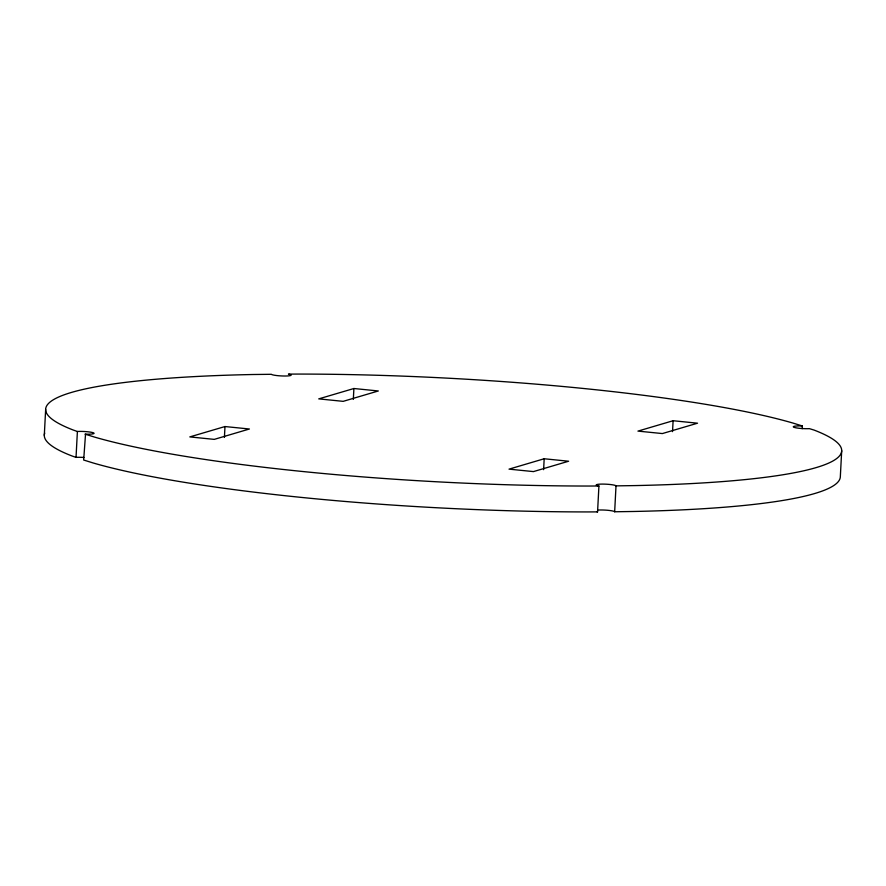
<?xml version="1.0" encoding="UTF-8"?>
<svg xmlns="http://www.w3.org/2000/svg" width="886" height="886" viewBox="0 0 886 886"><rect width="100%" height="100%" fill="white"/><g stroke="black" fill="none" stroke-linecap="round" stroke-linejoin="round"><path stroke-width="1.33" d="M44.3 435.292L45.662 409.41M83.915 457.453A9.967 1.296 3 0 0 76.595 457.353L76.03 457.397L77.392 431.504L73.195 430.009A398.556 52.019 3 0 1 252.909 374.512L271.349 374.302A9.967 1.296 3 0 0 285.126 376.018A9.967 1.296 3 0 0 289.013 374.224L288.437 374.113L298.194 374.069A398.556 52.019 3 0 1 793.003 423.076L802.328 425.978L802.184 428.702M841.7 450.708L840.338 476.59A398.556 52.019 3 0 1 633.091 511.488L614.662 511.765L616.014 485.805A9.967 1.296 3 0 0 602.236 484.088A9.967 1.296 3 0 0 598.349 485.882L598.925 485.993L597.563 511.886L587.806 511.931A398.556 52.019 3 0 1 92.997 462.924L83.672 460.022L85.532 434.162A9.967 1.296 3 0 0 93.251 432.756A9.967 1.296 3 0 0 77.946 431.46L77.392 431.504M224.413 437.44L224.978 426.543L249.409 429.001L214.257 439.378L189.814 436.909L224.978 426.543M353.326 399.409L353.902 388.511L378.333 390.97L343.17 401.347L318.738 398.877L353.902 388.511M543.616 469.669L544.181 458.76L568.624 461.229L533.461 471.596L509.029 469.137L544.181 458.76M672.529 431.637L673.105 420.728L697.537 423.198L662.374 433.564L637.942 431.105L673.105 420.728M616.014 485.871L634.442 485.594A398.556 52.019 3 0 0 814.156 430.098L809.405 428.647A9.967 1.296 3 0 1 794.111 427.351A9.967 1.296 3 0 1 801.83 425.945L802.328 425.978M598.925 485.993L589.157 486.037A398.556 52.019 3 0 1 94.348 437.031L85.023 434.129M596.987 511.776L597.563 511.886M76.03 457.397L71.844 455.902A398.556 52.019 3 0 1 44.699 433.132M614.662 511.765L614.651 511.698A9.967 1.296 3 0 0 598.648 510.037"/></g></svg>
